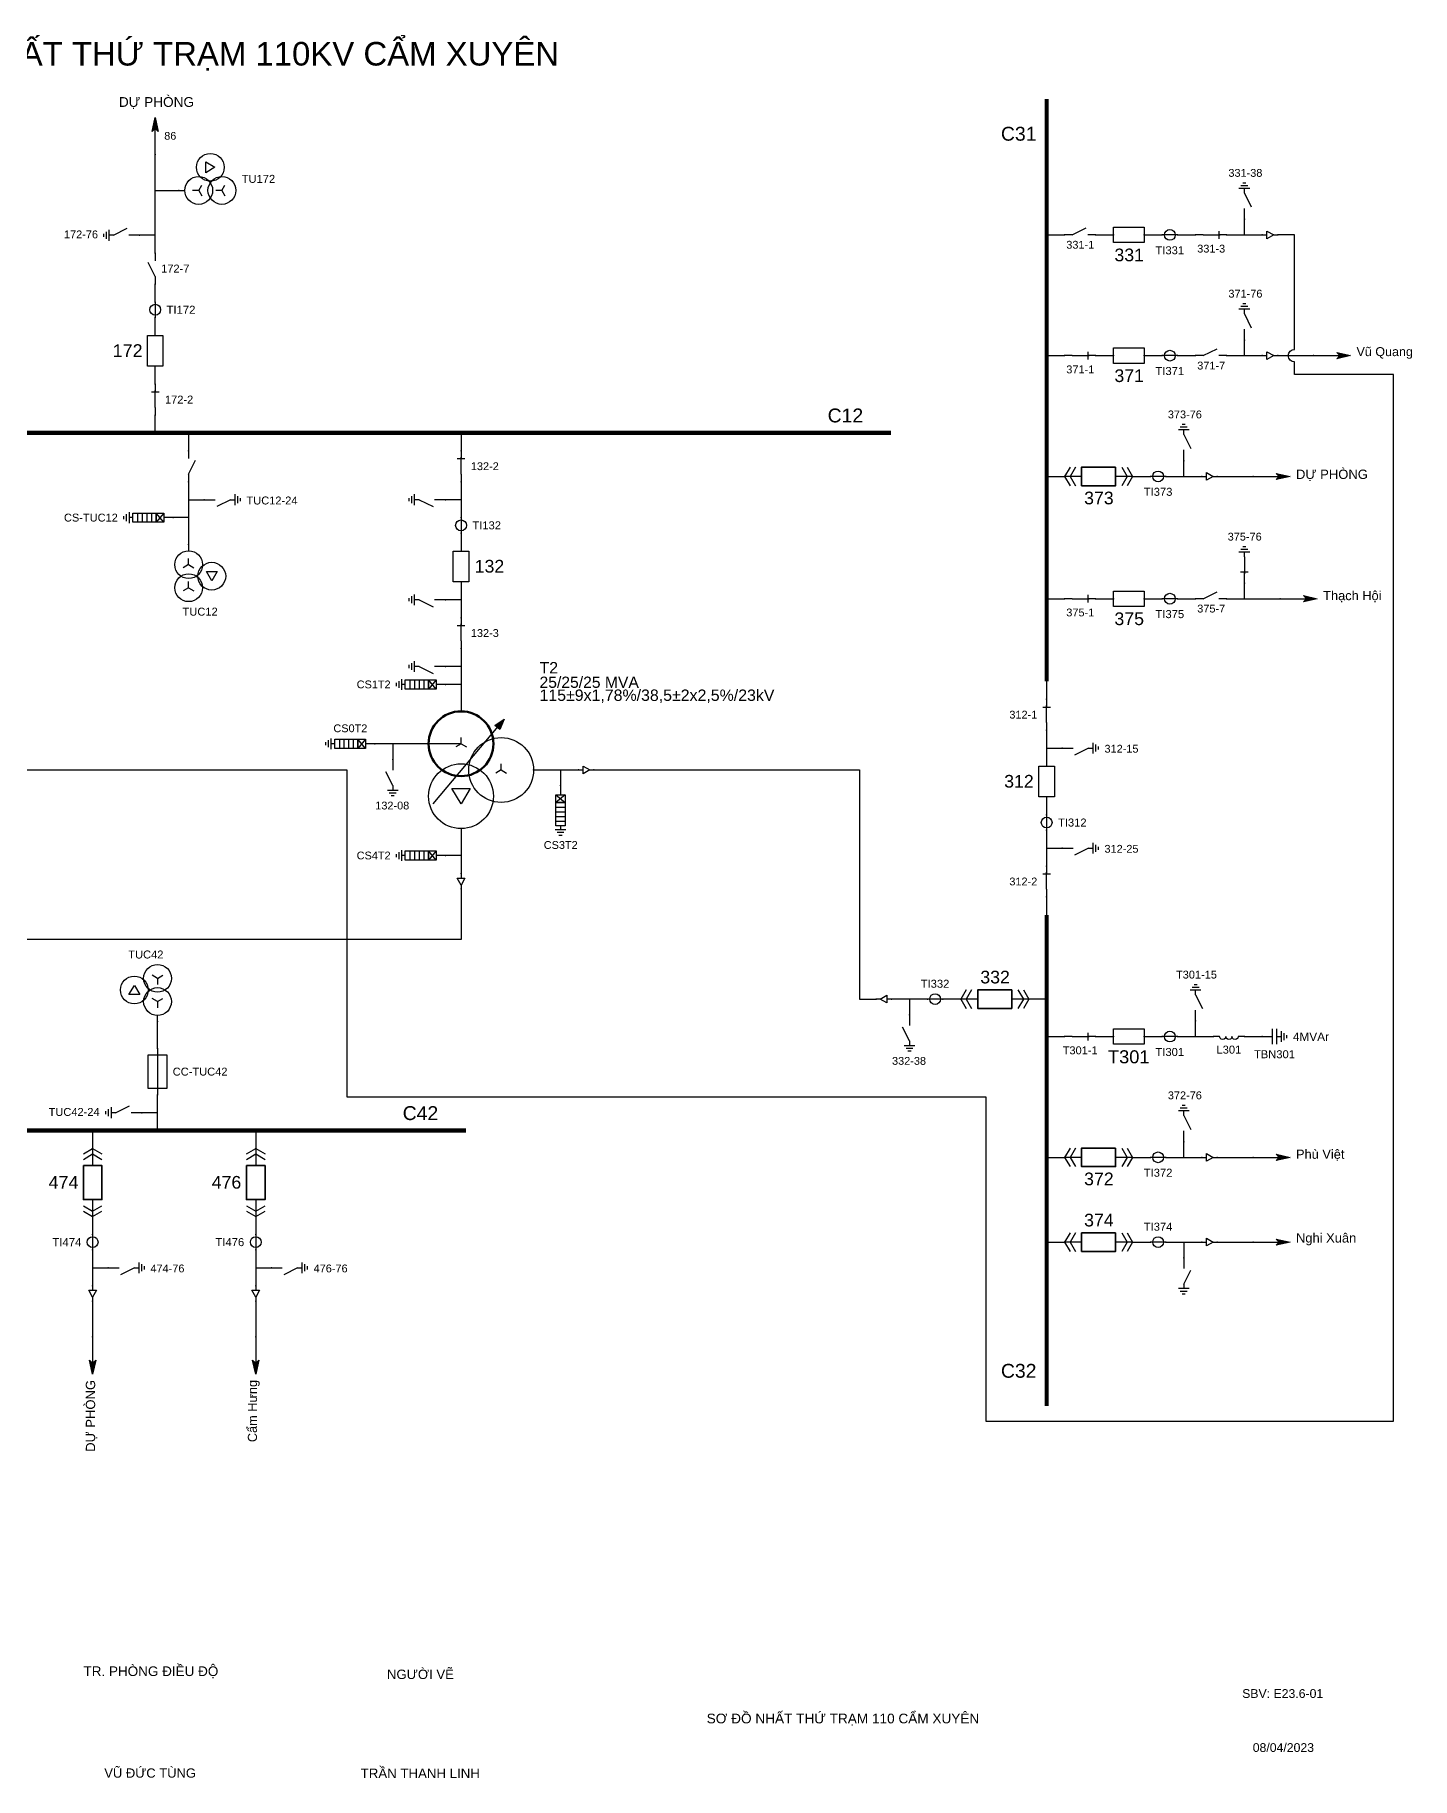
# Model space of a CAD drawing. Header units: millimetres. Extents: x -377 to 411, y 8 to 290.
# Drawn here: x 188 to 411, y 7.7 to 290.1 of the extents above; entities that cross this region are included whole.
import ezdxf

# ---------------------------------------------------------------- set-up
doc = ezdxf.new("R2010")
doc.units = ezdxf.units.MM
for name, color, linetype, lineweight in [('BUSBAR_110KV', 1, 'Continuous', 50), ('BUSBAR_22KV', 5, 'Continuous', 50), ('BUSBAR_35KV', 30, 'Continuous', 50), ('HV_110KV', 1, 'Continuous', 25), ('MV_22KV', 5, 'Continuous', 25), ('MV_35KV', 30, 'Continuous', 25)]:
    doc.layers.add(name, color=color, linetype=linetype, lineweight=lineweight)
doc.layers.add('SYM_PORTS', color=8, linetype='Continuous', plot=False)
doc.layers.add('TEXT', color=7, linetype='Continuous')
doc.styles.add('SLD_TEXT', font='arial.ttf')

# ---------------------------------------------------------------- blocks, each defined once
blk = doc.blocks.new('SYM_DISCONNECTOR_CLOSED')
at = {"lineweight": 25}
for points in [[(-0.625, 1.25), (0.625, 1.25)], [(0, 2.5), (0, 1.25)], [(0, -1.25), (0, 1.5)], [(0, -1.25), (0, -2.5)]]:
    blk.add_lwpolyline(points, dxfattribs=at)
at = {"layer": 'SYM_PORTS'}
for p in [(0, 2.5), (0, -2.5)]:
    blk.add_point(p, dxfattribs=at)
blk.add_attdef('DEVICE_CODE', (1.625, -0.5), '', height=2)
blk = doc.blocks.new('SYM_CIRCUIT_BREAKER')
at = {"lineweight": 25}
blk.add_lwpolyline([(-1.25, 2.5), (1.25, 2.5), (1.25, -2.5), (-1.25, -2.5)], close=True, dxfattribs=at)
at = {"layer": 'SYM_PORTS'}
for p in [(0, 2.5), (0, -2.5)]:
    blk.add_point(p, dxfattribs=at)
blk.add_attdef('DEVICE_CODE', (2.25, -0.5), '', height=2)
at = {"flags": 1}
blk.add_attdef('RATING', (2.25, -3.5), '', height=2, dxfattribs=at)
blk = doc.blocks.new('SYM_CURRENT_TRANSFORMER')
at = {"lineweight": 25}
blk.add_lwpolyline([(0, 1.25), (0, -1.25)], dxfattribs=at)
blk.add_circle((0, 0), 0.875, dxfattribs=at)
at = {"layer": 'SYM_PORTS'}
for p in [(0, 1.25), (0, -1.25)]:
    blk.add_point(p, dxfattribs=at)
blk.add_attdef('DEVICE_CODE', (1.875, -1.75), '', height=2)
at = {"flags": 1}
blk.add_attdef('RATIO', (1.875, -4.75), '', height=2, dxfattribs=at)
blk = doc.blocks.new('SYM_DISCONNECTOR_OPEN')
at = {"lineweight": 25}
for points in [[(0, -1.25), (-1.125, 1)], [(0, 2.5), (0, 1.25)], [(0, -1.25), (0, -2.5)]]:
    blk.add_lwpolyline(points, dxfattribs=at)
at = {"layer": 'SYM_PORTS'}
for p in [(0, 2.5), (0, -2.5)]:
    blk.add_point(p, dxfattribs=at)
blk.add_attdef('DEVICE_CODE', (1, -0.5), '', height=2)
blk = doc.blocks.new('SYM_EARTHING_SWITCH_OPEN')
at = {"lineweight": 25}
for points in [[(0, 3), (0, 1.25)], [(0, -1.25), (-1.125, 1)], [(-0.875, -2), (0.875, -2)], [(-0.5625, -2.4375), (0.5625, -2.4375)], [(0, -1.25), (0, -2)], [(-0.25, -2.875), (0.25, -2.875)]]:
    blk.add_lwpolyline(points, dxfattribs=at)
at = {"layer": 'SYM_PORTS'}
blk.add_point((0, 3), dxfattribs=at)
blk.add_attdef('DEVICE_CODE', (1.875, 0), '', height=2)
blk = doc.blocks.new('SYM_VOLTAGE_TRANSFORMER')
at = {"lineweight": 25}
for points in [[(0, 4.625), (0, 3.625)], [(0, 1.375), (-0.8625, 0.875)], [(0, 1.375), (0, 2.375)], [(0, 1.375), (0.8625, 0.875)], [(0, -2.375), (-0.8625, -2.875)], [(0, -2.375), (0, -1.375)], [(0, -2.375), (0.8625, -2.875)]]:
    blk.add_lwpolyline(points, dxfattribs=at)
blk.add_lwpolyline([(2.875, 0.25), (4.625, 0.25), (3.75, -1.25)], close=True, dxfattribs=at)
for centre in [(0, 1.375), (3.75, -0.5), (0, -2.375)]:
    blk.add_circle(centre, 2.25, dxfattribs=at)
at = {"layer": 'SYM_PORTS'}
blk.add_point((0, 4.625), dxfattribs=at)
blk.add_attdef('DEVICE_CODE', (7, 1.625), '', height=2)
at = {"flags": 1}
blk.add_attdef('RATIO', (7, -1.375), '', height=2, dxfattribs=at)
blk = doc.blocks.new('SYM_LINE_FEEDER_ARROW')
blk.add_hatch(color=7).paths.add_polyline_path([(0, -3), (-0.5, -0.75), (0, -1.25), (0.5, -0.75)])
at = {"lineweight": 25}
blk.add_lwpolyline([(0, 3), (0, -1.25)], dxfattribs=at)
blk.add_lwpolyline([(0, -3), (-0.5, -0.75), (0, -1.25), (0.5, -0.75)], close=True, dxfattribs=at)
at = {"layer": 'SYM_PORTS'}
blk.add_point((0, 3), dxfattribs=at)
blk.add_attdef('LINE_NAME', (1.5, 0), '', height=2)
blk = doc.blocks.new('SYM_SURGE_ARRESTER')
at = {"lineweight": 25}
for points in [[(0, 4), (0, 2.5)], [(-0.75, 2.5), (0.75, 1.25)], [(0.75, 2.5), (-0.75, 1.25)], [(-0.75, 0.5), (0.75, 0.5)], [(-0.75, -0.25), (0.75, -0.25)], [(-0.75, -1), (0.75, -1)], [(-0.75, -1.75), (0.75, -1.75)], [(0, -2.5), (0, -3.125)], [(-0.875, -3.125), (0.875, -3.125)], [(-0.5625, -3.5625), (0.5625, -3.5625)], [(-0.25, -4), (0.25, -4)]]:
    blk.add_lwpolyline(points, dxfattribs=at)
for points in [[(-0.75, 2.5), (0.75, 2.5), (0.75, 1.25), (-0.75, 1.25)], [(-0.75, 1.25), (0.75, 1.25), (0.75, -2.5), (-0.75, -2.5)]]:
    blk.add_lwpolyline(points, close=True, dxfattribs=at)
at = {"layer": 'SYM_PORTS'}
blk.add_point((0, 4), dxfattribs=at)
blk.add_attdef('DEVICE_CODE', (1.875, 1), '', height=2)
blk = doc.blocks.new('SYM_TRANSFORMER_3W')
blk.add_hatch(color=7).paths.add_polyline_path([(3.75, 8.25), (3.0125, 6.575), (2.2375, 7.225)])
at = {"lineweight": 25}
for points in [[(-7.75, -5.5), (3.0125, 7.35)], [(-3.25, 4.25), (-8.5, 4.25)], [(-3.25, 4.25), (-4.1125, 3.75)], [(-3.25, 4.25), (-3.25, 5.25)], [(-3.25, 4.25), (-2.3875, 3.75)], [(3.25, 0), (2.3875, -0.5)], [(3.25, 0), (3.25, 1)], [(3.25, 0), (4.1125, -0.5)]]:
    blk.add_lwpolyline(points, dxfattribs=at)
for points in [[(3.75, 8.25), (3.0125, 6.575), (2.2375, 7.225)], [(-4.75, -3), (-1.75, -3), (-3.25, -5.5)]]:
    blk.add_lwpolyline(points, close=True, dxfattribs=at)
at = {"lineweight": 50}
blk.add_circle((-3.25, 4.25), 5.25, dxfattribs=at)
at = {"lineweight": 25}
for centre in [(3.25, 0), (-3.25, -4.25)]:
    blk.add_circle(centre, 5.25, dxfattribs=at)
at = {"layer": 'SYM_PORTS'}
for p in [(-3.25, 9.5), (-8.5, 4.25), (8.5, 0), (-3.25, -9.5)]:
    blk.add_point(p, dxfattribs=at)
blk.add_attdef('DEVICE_CODE', (9.5, 6.5), '', height=2)
at = {"flags": 1}
for tag, p in [('POWER', (9.5, 3.5)), ('VOLTAGE_RATIO', (9.5, 0.5))]:
    blk.add_attdef(tag, p, '', height=2, dxfattribs=at)
blk = doc.blocks.new('SYM_CABLE_TERMINATION')
at = {"lineweight": 25}
blk.add_lwpolyline([(-0.625, 0.5), (0.625, 0.5), (0, -0.625)], close=True, dxfattribs=at)
for points in [[(0, 1.25), (0, 0.5)], [(0, -0.625), (0, -1.25)]]:
    blk.add_lwpolyline(points, dxfattribs=at)
at = {"layer": 'SYM_PORTS'}
for p in [(0, 1.25), (0, -1.25)]:
    blk.add_point(p, dxfattribs=at)
blk = doc.blocks.new('SYM_DRAWOUT_BREAKER')
at = {"lineweight": 25}
for points in [[(-1.5, 4.625), (0, 5.5), (1.5, 4.625)], [(-1.5, 3.75), (0, 4.625), (1.5, 3.75)], [(0, 5.5), (0, 2.75)], [(0, -2.75), (0, -5.5)], [(-1.5, -3.75), (0, -4.625), (1.5, -3.75)], [(-1.5, -4.625), (0, -5.5), (1.5, -4.625)]]:
    blk.add_lwpolyline(points, dxfattribs=at)
at = {"lineweight": 35}
blk.add_lwpolyline([(-1.5, 2.75), (1.5, 2.75), (1.5, -2.75), (-1.5, -2.75)], close=True, dxfattribs=at)
at = {"layer": 'SYM_PORTS'}
for p in [(0, 5.5), (0, -5.5)]:
    blk.add_point(p, dxfattribs=at)
blk.add_attdef('DEVICE_CODE', (2.5, 2.5), '', height=2)
at = {"flags": 1}
blk.add_attdef('RATING', (2.5, -0.5), '', height=2, dxfattribs=at)
blk = doc.blocks.new('SYM_EARTHING_SWITCH_CLOSED')
at = {"lineweight": 25}
for points in [[(0, 3), (0, 1.25)], [(-0.625, 1.25), (0.625, 1.25)], [(0, -1.25), (0, 1.5)], [(-0.875, -2), (0.875, -2)], [(-0.5625, -2.4375), (0.5625, -2.4375)], [(0, -1.25), (0, -2)], [(-0.25, -2.875), (0.25, -2.875)]]:
    blk.add_lwpolyline(points, dxfattribs=at)
at = {"layer": 'SYM_PORTS'}
blk.add_point((0, 3), dxfattribs=at)
blk.add_attdef('DEVICE_CODE', (1.875, 0), '', height=2)
blk = doc.blocks.new('SYM_SHUNT_REACTOR')
at = {"lineweight": 25}
for points in [[(0, 2.5), (0, 1.5)], [(0, 1.5), (0.25, 1.4325), (0.4325, 1.25), (0.5, 1), (0.4325, 0.75), (0.25, 0.5675), (0, 0.5), (0.25, 0.4325), (0.4325, 0.25), (0.5, 0), (0.4325, -0.25), (0.25, -0.4325), (0, -0.5), (0.25, -0.5675), (0.4325, -0.75), (0.5, -1), (0.4325, -1.25), (0.25, -1.4325), (0, -1.5)], [(0, -1.5), (0, -2.5)]]:
    blk.add_lwpolyline(points, dxfattribs=at)
at = {"layer": 'SYM_PORTS'}
for p in [(0, 2.5), (0, -2.5)]:
    blk.add_point(p, dxfattribs=at)
blk.add_attdef('DEVICE_CODE', (1.5, -0.5), '', height=2)
at = {"flags": 1}
blk.add_attdef('RATING', (1.5, -3.5), '', height=2, dxfattribs=at)
blk = doc.blocks.new('SYM_SHUNT_CAPACITOR')
at = {"lineweight": 25}
for points in [[(-1.25, 0.375), (1.25, 0.375)], [(0, 2), (0, 0.375)], [(-1.25, -0.375), (1.25, -0.375)], [(-0.875, -1.125), (0.875, -1.125)], [(-0.5625, -1.5625), (0.5625, -1.5625)], [(-0.25, -2), (0.25, -2)], [(0, -0.375), (0, -1.125)]]:
    blk.add_lwpolyline(points, dxfattribs=at)
at = {"layer": 'SYM_PORTS'}
blk.add_point((0, 2), dxfattribs=at)
blk.add_attdef('DEVICE_CODE', (2.25, -1), '', height=2)
at = {"flags": 1}
blk.add_attdef('RATING', (2.25, -4), '', height=2, dxfattribs=at)
blk = doc.blocks.new('SYM_FUSE_DISCONNECTOR')
at = {"lineweight": 25}
blk.add_lwpolyline([(0, 3.75), (0, -3.75)], dxfattribs=at)
blk.add_lwpolyline([(-1.5, 2.75), (1.5, 2.75), (1.5, -2.75), (-1.5, -2.75)], close=True, dxfattribs=at)
at = {"layer": 'SYM_PORTS'}
for p in [(0, 3.75), (0, -3.75)]:
    blk.add_point(p, dxfattribs=at)
blk.add_attdef('DEVICE_CODE', (2.5, 0.75), '', height=2)
at = {"flags": 1}
blk.add_attdef('RATING', (2.5, -2.25), '', height=2, dxfattribs=at)

msp = doc.modelspace()

# ---------------------------------------------------------------- linework, layer by layer
at = {"layer": 'BUSBAR_110KV', "const_width": 0.689}
msp.add_lwpolyline([(183.65, 225.6), (326.64, 225.6)], dxfattribs=at)
at = {"layer": 'BUSBAR_22KV', "const_width": 0.689}
msp.add_lwpolyline([(154.74, 112.6), (257.82, 112.6)], dxfattribs=at)
at = {"layer": 'BUSBAR_35KV', "const_width": 0.689}
for points in [[(351.84, 279.7), (351.84, 185.36)], [(351.84, 147.54), (351.84, 67.99)]]:
    msp.add_lwpolyline(points, dxfattribs=at)
at = {"layer": 'HV_110KV'}
for points in [[(207.46, 264.88), (207.46, 270.68)], [(207.46, 257.62), (207.46, 264.88)], [(207.46, 264.88), (211.26, 264.88)], [(207.46, 257.62), (204.93, 257.62)], [(207.46, 254.71), (207.46, 257.62)], [(207.46, 246.81), (207.46, 249.71)], [(207.46, 241.4), (207.46, 244.31)], [(207.46, 233.5), (207.46, 236.4)], [(207.46, 225.6), (207.46, 228.5)], [(212.87, 225.6), (212.87, 222.69)], [(256.99, 225.6), (256.99, 222.69)], [(212.87, 217.69), (212.87, 214.79)], [(256.99, 217.69), (256.99, 214.79)], [(212.87, 214.79), (215.41, 214.79)], [(212.87, 214.79), (212.87, 211.88)], [(256.99, 214.79), (254.46, 214.79)], [(256.99, 214.79), (256.99, 211.88)], [(212.87, 211.88), (210.34, 211.88)], [(212.87, 211.88), (212.87, 207.53)], [(256.99, 209.38), (256.99, 206.48)], [(256.99, 201.48), (256.99, 198.58)], [(256.99, 198.58), (254.46, 198.58)], [(256.99, 198.58), (256.99, 195.67)], [(256.99, 190.67), (256.99, 187.77)], [(256.99, 187.77), (254.46, 187.77)], [(256.99, 187.77), (256.99, 184.86)], [(256.99, 184.86), (254.46, 184.86)], [(256.99, 184.86), (256.99, 180.51)], [(245.93, 175.26), (243.03, 175.26)], [(251.74, 175.26), (245.93, 175.26)], [(245.93, 175.26), (245.93, 172.73)]]:
    msp.add_lwpolyline(points, dxfattribs=at)
at = {"layer": 'MV_22KV'}
for points in [[(256.99, 161.51), (256.99, 157.15)], [(256.99, 157.15), (254.46, 157.15)], [(256.99, 157.15), (256.99, 154.25)], [(256.99, 151.75), (256.99, 149.05), (256.99, 143.55), (170.9, 143.55), (170.9, 142.91), (170.9, 140.21)], [(207.83, 125.9), (207.83, 130.26)], [(207.83, 115.5), (207.83, 118.4)], [(207.83, 115.5), (205.3, 115.5)], [(207.83, 112.6), (207.83, 115.5)], [(197.32, 112.6), (197.32, 109.69)], [(223.74, 112.6), (223.74, 109.69)], [(197.32, 98.69), (197.32, 95.79)], [(223.74, 98.69), (223.74, 95.79)], [(197.32, 93.29), (197.32, 90.38)], [(223.74, 93.29), (223.74, 90.38)], [(197.32, 90.38), (199.85, 90.38)], [(197.32, 90.38), (197.32, 87.48)], [(223.74, 90.38), (226.27, 90.38)], [(223.74, 90.38), (223.74, 87.48)], [(197.32, 84.98), (197.32, 79.17)], [(223.74, 84.98), (223.74, 79.17)]]:
    msp.add_lwpolyline(points, dxfattribs=at)
at = {"layer": 'MV_35KV'}
for points in [[(383.86, 257.68), (383.86, 260.21)], [(351.84, 257.68), (354.75, 257.68)], [(359.75, 257.68), (362.65, 257.68)], [(367.65, 257.68), (370.55, 257.68)], [(373.05, 257.68), (375.96, 257.68)], [(380.96, 257.68), (383.86, 257.68)], [(383.86, 257.68), (386.77, 257.68)], [(383.86, 238.12), (383.86, 240.65)], [(351.84, 238.12), (354.75, 238.12)], [(359.75, 238.12), (362.65, 238.12)], [(367.65, 238.12), (370.55, 238.12)], [(373.05, 238.12), (375.96, 238.12)], [(380.96, 238.12), (383.86, 238.12)], [(383.86, 238.12), (386.77, 238.12)], [(389.27, 238.12), (395.07, 238.12)], [(374.05, 218.56), (374.05, 221.09)], [(351.84, 218.56), (354.75, 218.56)], [(365.75, 218.56), (368.65, 218.56)], [(371.15, 218.56), (374.05, 218.56)], [(374.05, 218.56), (376.96, 218.56)], [(379.46, 218.56), (385.27, 218.56)], [(383.86, 198.75), (383.86, 201.28)], [(351.84, 198.75), (354.75, 198.75)], [(359.75, 198.75), (362.65, 198.75)], [(367.65, 198.75), (370.55, 198.75)], [(373.05, 198.75), (375.96, 198.75)], [(380.96, 198.75), (383.86, 198.75)], [(383.86, 198.75), (389.67, 198.75)], [(351.84, 185.36), (351.84, 182.46)], [(351.84, 177.46), (351.84, 174.56)], [(351.84, 174.56), (354.37, 174.56)], [(351.84, 174.56), (351.84, 171.65)], [(268.74, 171.01), (273.1, 171.01)], [(273.1, 171.01), (273.1, 168.48)], [(273.1, 171.01), (276, 171.01)], [(278.5, 171.01), (281.2, 171.01), (321.53, 171.01), (321.53, 133.9), (324.23, 133.9)], [(351.84, 166.65), (351.84, 163.75)], [(351.84, 161.25), (351.84, 158.34)], [(351.84, 158.34), (354.37, 158.34)], [(351.84, 158.34), (351.84, 155.44)], [(351.84, 150.44), (351.84, 147.54)], [(329.63, 133.9), (326.73, 133.9)], [(332.53, 133.9), (329.63, 133.9)], [(329.63, 133.9), (329.63, 131.37)], [(337.94, 133.9), (335.03, 133.9)], [(351.84, 133.9), (348.94, 133.9)], [(375.96, 127.83), (375.96, 130.36)], [(351.84, 127.83), (354.75, 127.83)], [(359.75, 127.83), (362.65, 127.83)], [(367.65, 127.83), (370.55, 127.83)], [(373.05, 127.83), (375.96, 127.83)], [(375.96, 127.83), (378.86, 127.83)], [(383.86, 127.83), (386.77, 127.83)], [(374.05, 108.27), (374.05, 110.8)], [(351.84, 108.27), (354.75, 108.27)], [(365.75, 108.27), (368.65, 108.27)], [(371.15, 108.27), (374.05, 108.27)], [(374.05, 108.27), (376.96, 108.27)], [(379.46, 108.27), (385.27, 108.27)], [(351.84, 94.54), (354.75, 94.54)], [(365.75, 94.54), (368.65, 94.54)], [(371.15, 94.54), (374.05, 94.54)], [(374.05, 94.54), (374.05, 92)], [(374.05, 94.54), (376.96, 94.54)], [(379.46, 94.54), (385.27, 94.54)]]:
    msp.add_lwpolyline(points, dxfattribs=at)
msp.add_lwpolyline([(121.26, 171.01), (123.96, 171.01), (238.5, 171.01), (238.5, 118.05), (342, 118.05), (342, 65.55), (408, 65.55), (408, 235.05), (391.97, 235.05), (391.97, 237.12, -1), (391.97, 239.12), (391.97, 257.68), (389.27, 257.68)], format="xyb", dxfattribs=at)

# ---------------------------------------------------------------- block references
at = {"layer": 'HV_110KV', "rotation": 180}
msp.add_blockref('SYM_LINE_FEEDER_ARROW', (207.46, 273.68), dxfattribs=at)
at = {"layer": 'HV_110KV'}
ref = msp.add_blockref('SYM_VOLTAGE_TRANSFORMER', (215.88, 264.88), dxfattribs=dict(at, rotation=90))
ref.add_attrib('DEVICE_CODE', 'TU172', (221.47, 266.11), dxfattribs={"layer": 'TEXT', "height": 1.291, "style": 'SLD_TEXT'})
ref = msp.add_blockref('SYM_EARTHING_SWITCH_OPEN', (201.93, 257.62), dxfattribs=dict(at, rotation=270))
ref.add_attrib('DEVICE_CODE', '172-76', (192.68, 257.13), dxfattribs={"layer": 'TEXT', "height": 1.267, "style": 'SLD_TEXT'})
ref = msp.add_blockref('SYM_DISCONNECTOR_OPEN', (207.46, 252.21), dxfattribs=at)
ref.add_attrib('DEVICE_CODE', '172-7', (208.42, 251.59), dxfattribs={"layer": 'TEXT', "height": 1.28, "style": 'SLD_TEXT'})
ref = msp.add_blockref('SYM_CURRENT_TRANSFORMER', (207.46, 245.56), dxfattribs=at)
ref.add_attrib('DEVICE_CODE', 'TI172', (209.29, 244.9), dxfattribs={"layer": 'TEXT', "height": 1.309, "style": 'SLD_TEXT'})
ref = msp.add_blockref('SYM_CIRCUIT_BREAKER', (207.46, 238.9), dxfattribs=at)
ref.add_attrib('DEVICE_CODE', '172', (200.58, 237.9), dxfattribs={"layer": 'TEXT', "height": 2.071, "style": 'SLD_TEXT'})
ref = msp.add_blockref('SYM_DISCONNECTOR_CLOSED', (207.46, 231), dxfattribs=at)
ref.add_attrib('DEVICE_CODE', '172-2', (209.04, 230.37), dxfattribs={"layer": 'TEXT', "height": 1.28, "style": 'SLD_TEXT'})
ref = msp.add_blockref('SYM_DISCONNECTOR_OPEN', (212.87, 220.19), dxfattribs=dict(at, xscale=-1))
ref.add_attrib('DEVICE_CODE', 'TUC12-2', (204.59, 219.55), dxfattribs={"layer": 'TEXT', "extrusion": (0, 0, -1), "height": 1.286, "style": 'SLD_TEXT'})
ref = msp.add_blockref('SYM_DISCONNECTOR_CLOSED', (256.99, 220.19), dxfattribs=at)
ref.add_attrib('DEVICE_CODE', '132-2', (258.58, 219.58), dxfattribs={"layer": 'TEXT', "height": 1.266, "style": 'SLD_TEXT'})
ref = msp.add_blockref('SYM_EARTHING_SWITCH_OPEN', (251.46, 214.79), dxfattribs=dict(at, xscale=-1, rotation=270))
ref.add_attrib('DEVICE_CODE', '132-25', (242.21, 214.05), dxfattribs={"layer": 'TEXT', "extrusion": (0, 0, -1), "height": 1.265, "style": 'SLD_TEXT'})
ref = msp.add_blockref('SYM_EARTHING_SWITCH_OPEN', (218.41, 214.79), dxfattribs=dict(at, rotation=90))
ref.add_attrib('DEVICE_CODE', 'TUC12-24', (222.24, 214.02), dxfattribs={"layer": 'TEXT', "height": 1.282, "style": 'SLD_TEXT'})
ref = msp.add_blockref('SYM_SURGE_ARRESTER', (206.34, 211.88), dxfattribs=dict(at, rotation=270))
ref.add_attrib('DEVICE_CODE', 'CS-TUC12', (192.68, 211.25), dxfattribs={"layer": 'TEXT', "height": 1.277, "style": 'SLD_TEXT'})
ref = msp.add_blockref('SYM_CURRENT_TRANSFORMER', (256.99, 210.63), dxfattribs=at)
ref.add_attrib('DEVICE_CODE', 'TI132', (258.83, 209.99), dxfattribs={"layer": 'TEXT', "height": 1.296, "style": 'SLD_TEXT'})
ref = msp.add_blockref('SYM_VOLTAGE_TRANSFORMER', (212.87, 202.9), dxfattribs=at)
ref.add_attrib('DEVICE_CODE', 'TUC12', (211.88, 196.01), dxfattribs={"layer": 'TEXT', "height": 1.288, "style": 'SLD_TEXT'})
ref = msp.add_blockref('SYM_CIRCUIT_BREAKER', (256.99, 203.98), dxfattribs=at)
ref.add_attrib('DEVICE_CODE', '132', (259.2, 202.99), dxfattribs={"layer": 'TEXT', "height": 2.053, "style": 'SLD_TEXT'})
ref = msp.add_blockref('SYM_EARTHING_SWITCH_OPEN', (251.46, 198.58), dxfattribs=dict(at, xscale=-1, rotation=270))
ref.add_attrib('DEVICE_CODE', '132-35', (242.21, 197.84), dxfattribs={"layer": 'TEXT', "extrusion": (0, 0, -1), "height": 1.265, "style": 'SLD_TEXT'})
ref = msp.add_blockref('SYM_DISCONNECTOR_CLOSED', (256.99, 193.17), dxfattribs=at)
ref.add_attrib('DEVICE_CODE', '132-3', (258.58, 192.56), dxfattribs={"layer": 'TEXT', "height": 1.266, "style": 'SLD_TEXT'})
ref = msp.add_blockref('SYM_EARTHING_SWITCH_OPEN', (251.46, 187.77), dxfattribs=dict(at, xscale=-1, rotation=270))
ref.add_attrib('DEVICE_CODE', '132-38', (242.21, 187.03), dxfattribs={"layer": 'TEXT', "extrusion": (0, 0, -1), "height": 1.265, "style": 'SLD_TEXT'})
ref = msp.add_blockref('SYM_TRANSFORMER_3W', (260.24, 171.01), dxfattribs=at)
ref.add_attrib('DEVICE_CODE', 'T2', (269.7, 186.65), dxfattribs={"layer": 'TEXT', "height": 1.843, "style": 'SLD_TEXT'})
ref = msp.add_blockref('SYM_SURGE_ARRESTER', (250.46, 184.86), dxfattribs=dict(at, rotation=270))
ref.add_attrib('DEVICE_CODE', 'CS1T2', (240.09, 184.24), dxfattribs={"layer": 'TEXT', "height": 1.263, "style": 'SLD_TEXT'})
ref = msp.add_blockref('SYM_SURGE_ARRESTER', (239.03, 175.26), dxfattribs=dict(at, rotation=270))
ref.add_attrib('DEVICE_CODE', 'CS0T2', (236.32, 177.13), dxfattribs={"layer": 'TEXT', "height": 1.263, "style": 'SLD_TEXT'})
ref = msp.add_blockref('SYM_EARTHING_SWITCH_OPEN', (245.93, 169.73), dxfattribs=at)
ref.add_attrib('DEVICE_CODE', '132-08', (243.1, 164.62), dxfattribs={"layer": 'TEXT', "height": 1.265, "style": 'SLD_TEXT'})
at = {"layer": 'MV_22KV'}
ref = msp.add_blockref('SYM_SURGE_ARRESTER', (250.46, 157.15), dxfattribs=dict(at, rotation=270))
ref.add_attrib('DEVICE_CODE', 'CS4T2', (240.09, 156.53), dxfattribs={"layer": 'TEXT', "height": 1.263, "style": 'SLD_TEXT'})
for name, p in [('SYM_CABLE_TERMINATION', (256.99, 153)), ('SYM_CABLE_TERMINATION', (197.32, 86.23)), ('SYM_CABLE_TERMINATION', (223.74, 86.23)), ('SYM_LINE_FEEDER_ARROW', (197.32, 76.17)), ('SYM_LINE_FEEDER_ARROW', (223.74, 76.17))]:
    msp.add_blockref(name, p, dxfattribs=at)
ref = msp.add_blockref('SYM_VOLTAGE_TRANSFORMER', (207.83, 134.88), dxfattribs=dict(at, rotation=180))
ref.add_attrib('DEVICE_CODE', 'TUC42', (203.09, 140.48), dxfattribs={"layer": 'TEXT', "height": 1.288, "style": 'SLD_TEXT'})
ref = msp.add_blockref('SYM_FUSE_DISCONNECTOR', (207.83, 122.15), dxfattribs=at)
ref.add_attrib('DEVICE_CODE', 'CC-TUC42', (210.29, 121.51), dxfattribs={"layer": 'TEXT', "height": 1.285, "style": 'SLD_TEXT'})
ref = msp.add_blockref('SYM_EARTHING_SWITCH_OPEN', (202.3, 115.5), dxfattribs=dict(at, rotation=270))
ref.add_attrib('DEVICE_CODE', 'TUC42-24', (190.19, 114.98), dxfattribs={"layer": 'TEXT', "height": 1.282, "style": 'SLD_TEXT'})
ref = msp.add_blockref('SYM_DRAWOUT_BREAKER', (197.32, 104.19), dxfattribs=at)
ref.add_attrib('DEVICE_CODE', '474', (190.19, 103.19), dxfattribs={"layer": 'TEXT', "height": 2.075, "style": 'SLD_TEXT'})
ref = msp.add_blockref('SYM_DRAWOUT_BREAKER', (223.74, 104.19), dxfattribs=at)
ref.add_attrib('DEVICE_CODE', '476', (216.61, 103.2), dxfattribs={"layer": 'TEXT', "height": 2.053, "style": 'SLD_TEXT'})
ref = msp.add_blockref('SYM_CURRENT_TRANSFORMER', (197.32, 94.54), dxfattribs=at)
ref.add_attrib('DEVICE_CODE', 'TI474', (190.81, 93.88), dxfattribs={"layer": 'TEXT', "height": 1.312, "style": 'SLD_TEXT'})
ref = msp.add_blockref('SYM_CURRENT_TRANSFORMER', (223.74, 94.54), dxfattribs=at)
ref.add_attrib('DEVICE_CODE', 'TI476', (217.23, 93.89), dxfattribs={"layer": 'TEXT', "height": 1.299, "style": 'SLD_TEXT'})
ref = msp.add_blockref('SYM_EARTHING_SWITCH_OPEN', (202.85, 90.38), dxfattribs=dict(at, rotation=90))
ref.add_attrib('DEVICE_CODE', '474-76', (206.68, 89.64), dxfattribs={"layer": 'TEXT', "height": 1.267, "style": 'SLD_TEXT'})
ref = msp.add_blockref('SYM_EARTHING_SWITCH_OPEN', (229.27, 90.38), dxfattribs=dict(at, rotation=90))
ref.add_attrib('DEVICE_CODE', '476-76', (233.11, 89.64), dxfattribs={"layer": 'TEXT', "height": 1.267, "style": 'SLD_TEXT'})
at = {"layer": 'MV_35KV'}
ref = msp.add_blockref('SYM_EARTHING_SWITCH_OPEN', (383.86, 263.21), dxfattribs=dict(at, rotation=180))
ref.add_attrib('DEVICE_CODE', '331-38', (381.28, 267.09), dxfattribs={"layer": 'TEXT', "height": 1.265, "style": 'SLD_TEXT'})
ref = msp.add_blockref('SYM_DISCONNECTOR_OPEN', (357.25, 257.68), dxfattribs=dict(at, rotation=270))
ref.add_attrib('DEVICE_CODE', '331-1', (355.02, 255.45), dxfattribs={"layer": 'TEXT', "height": 1.266, "style": 'SLD_TEXT'})
ref = msp.add_blockref('SYM_CIRCUIT_BREAKER', (365.15, 257.68), dxfattribs=dict(at, rotation=270))
ref.add_attrib('DEVICE_CODE', '331', (362.82, 253.41), dxfattribs={"layer": 'TEXT', "height": 2.053, "style": 'SLD_TEXT'})
ref = msp.add_blockref('SYM_CURRENT_TRANSFORMER', (371.8, 257.68), dxfattribs=dict(at, rotation=270))
ref.add_attrib('DEVICE_CODE', 'TI331', (369.47, 254.54), dxfattribs={"layer": 'TEXT', "height": 1.296, "style": 'SLD_TEXT'})
ref = msp.add_blockref('SYM_DISCONNECTOR_CLOSED', (378.46, 257.68), dxfattribs=dict(at, rotation=270))
ref.add_attrib('DEVICE_CODE', '331-3', (376.23, 254.82), dxfattribs={"layer": 'TEXT', "height": 1.266, "style": 'SLD_TEXT'})
for name, p, rotation in [('SYM_CABLE_TERMINATION', (388.02, 257.68), 90), ('SYM_CABLE_TERMINATION', (388.02, 238.12), 90), ('SYM_LINE_FEEDER_ARROW', (398.07, 238.12), 90), ('SYM_CABLE_TERMINATION', (378.21, 218.56), 90), ('SYM_LINE_FEEDER_ARROW', (388.27, 218.56), 90), ('SYM_LINE_FEEDER_ARROW', (392.67, 198.75), 90), ('SYM_CABLE_TERMINATION', (277.25, 171.01), 90), ('SYM_CABLE_TERMINATION', (325.48, 133.9), 270), ('SYM_CABLE_TERMINATION', (378.21, 108.27), 90), ('SYM_LINE_FEEDER_ARROW', (388.27, 108.27), 90), ('SYM_CABLE_TERMINATION', (378.21, 94.54), 90), ('SYM_LINE_FEEDER_ARROW', (388.27, 94.54), 90)]:
    msp.add_blockref(name, p, dxfattribs=dict(at, rotation=rotation))
ref = msp.add_blockref('SYM_EARTHING_SWITCH_OPEN', (383.86, 243.65), dxfattribs=dict(at, rotation=180))
ref.add_attrib('DEVICE_CODE', '371-76', (381.28, 247.53), dxfattribs={"layer": 'TEXT', "height": 1.267, "style": 'SLD_TEXT'})
ref = msp.add_blockref('SYM_DISCONNECTOR_CLOSED', (357.25, 238.12), dxfattribs=dict(at, rotation=270))
ref.add_attrib('DEVICE_CODE', '371-1', (355.02, 235.26), dxfattribs={"layer": 'TEXT', "height": 1.269, "style": 'SLD_TEXT'})
ref = msp.add_blockref('SYM_CIRCUIT_BREAKER', (365.15, 238.12), dxfattribs=dict(at, rotation=270))
ref.add_attrib('DEVICE_CODE', '371', (362.82, 233.85), dxfattribs={"layer": 'TEXT', "height": 2.053, "style": 'SLD_TEXT'})
ref = msp.add_blockref('SYM_CURRENT_TRANSFORMER', (371.8, 238.12), dxfattribs=dict(at, rotation=270))
ref.add_attrib('DEVICE_CODE', 'TI371', (369.47, 234.98), dxfattribs={"layer": 'TEXT', "height": 1.299, "style": 'SLD_TEXT'})
ref = msp.add_blockref('SYM_DISCONNECTOR_OPEN', (378.46, 238.12), dxfattribs=dict(at, rotation=270))
ref.add_attrib('DEVICE_CODE', '371-7', (376.23, 235.88), dxfattribs={"layer": 'TEXT', "height": 1.269, "style": 'SLD_TEXT'})
ref = msp.add_blockref('SYM_EARTHING_SWITCH_OPEN', (374.05, 224.09), dxfattribs=dict(at, rotation=180))
ref.add_attrib('DEVICE_CODE', '373-76', (371.47, 227.97), dxfattribs={"layer": 'TEXT', "height": 1.267, "style": 'SLD_TEXT'})
ref = msp.add_blockref('SYM_DRAWOUT_BREAKER', (360.25, 218.56), dxfattribs=dict(at, rotation=270))
ref.add_attrib('DEVICE_CODE', '373', (357.91, 214.04), dxfattribs={"layer": 'TEXT', "height": 2.053, "style": 'SLD_TEXT'})
ref = msp.add_blockref('SYM_CURRENT_TRANSFORMER', (369.9, 218.56), dxfattribs=dict(at, rotation=270))
ref.add_attrib('DEVICE_CODE', 'TI373', (367.57, 215.42), dxfattribs={"layer": 'TEXT', "height": 1.299, "style": 'SLD_TEXT'})
ref = msp.add_blockref('SYM_EARTHING_SWITCH_CLOSED', (383.86, 204.28), dxfattribs=dict(at, rotation=180))
ref.add_attrib('DEVICE_CODE', '375-76', (381.16, 208.17), dxfattribs={"layer": 'TEXT', "height": 1.267, "style": 'SLD_TEXT'})
ref = msp.add_blockref('SYM_DISCONNECTOR_CLOSED', (357.25, 198.75), dxfattribs=dict(at, rotation=270))
ref.add_attrib('DEVICE_CODE', '375-1', (355.02, 195.89), dxfattribs={"layer": 'TEXT', "height": 1.269, "style": 'SLD_TEXT'})
ref = msp.add_blockref('SYM_CIRCUIT_BREAKER', (365.15, 198.75), dxfattribs=dict(at, rotation=270))
ref.add_attrib('DEVICE_CODE', '375', (362.82, 194.48), dxfattribs={"layer": 'TEXT', "height": 2.053, "style": 'SLD_TEXT'})
ref = msp.add_blockref('SYM_CURRENT_TRANSFORMER', (371.8, 198.75), dxfattribs=dict(at, rotation=270))
ref.add_attrib('DEVICE_CODE', 'TI375', (369.47, 195.61), dxfattribs={"layer": 'TEXT', "height": 1.299, "style": 'SLD_TEXT'})
ref = msp.add_blockref('SYM_DISCONNECTOR_OPEN', (378.46, 198.75), dxfattribs=dict(at, rotation=270))
ref.add_attrib('DEVICE_CODE', '375-7', (376.23, 196.52), dxfattribs={"layer": 'TEXT', "height": 1.269, "style": 'SLD_TEXT'})
ref = msp.add_blockref('SYM_DISCONNECTOR_CLOSED', (351.84, 179.96), dxfattribs=at)
ref.add_attrib('DEVICE_CODE', '312-1', (345.8, 179.34), dxfattribs={"layer": 'TEXT', "height": 1.266, "style": 'SLD_TEXT'})
ref = msp.add_blockref('SYM_EARTHING_SWITCH_OPEN', (357.37, 174.56), dxfattribs=dict(at, rotation=90))
ref.add_attrib('DEVICE_CODE', '312-15', (361.21, 173.82), dxfattribs={"layer": 'TEXT', "height": 1.265, "style": 'SLD_TEXT'})
ref = msp.add_blockref('SYM_CIRCUIT_BREAKER', (351.84, 169.15), dxfattribs=at)
ref.add_attrib('DEVICE_CODE', '312', (344.96, 168.16), dxfattribs={"layer": 'TEXT', "height": 2.053, "style": 'SLD_TEXT'})
ref = msp.add_blockref('SYM_SURGE_ARRESTER', (273.1, 164.48), dxfattribs=at)
ref.add_attrib('DEVICE_CODE', 'CS3T2', (270.39, 158.23), dxfattribs={"layer": 'TEXT', "height": 1.263, "style": 'SLD_TEXT'})
ref = msp.add_blockref('SYM_CURRENT_TRANSFORMER', (351.84, 162.5), dxfattribs=at)
ref.add_attrib('DEVICE_CODE', 'TI312', (353.68, 161.85), dxfattribs={"layer": 'TEXT', "height": 1.296, "style": 'SLD_TEXT'})
ref = msp.add_blockref('SYM_EARTHING_SWITCH_OPEN', (357.37, 158.34), dxfattribs=dict(at, rotation=90))
ref.add_attrib('DEVICE_CODE', '312-25', (361.21, 157.61), dxfattribs={"layer": 'TEXT', "height": 1.265, "style": 'SLD_TEXT'})
ref = msp.add_blockref('SYM_DISCONNECTOR_CLOSED', (351.84, 152.94), dxfattribs=at)
ref.add_attrib('DEVICE_CODE', '312-2', (345.8, 152.32), dxfattribs={"layer": 'TEXT', "height": 1.266, "style": 'SLD_TEXT'})
ref = msp.add_blockref('SYM_DRAWOUT_BREAKER', (343.44, 133.9), dxfattribs=dict(at, rotation=270))
ref.add_attrib('DEVICE_CODE', '332', (341.1, 136.44), dxfattribs={"layer": 'TEXT', "height": 2.053, "style": 'SLD_TEXT'})
ref = msp.add_blockref('SYM_EARTHING_SWITCH_OPEN', (375.96, 133.36), dxfattribs=dict(at, rotation=180))
ref.add_attrib('DEVICE_CODE', 'T301-15', (372.79, 137.23), dxfattribs={"layer": 'TEXT', "height": 1.275, "style": 'SLD_TEXT'})
ref = msp.add_blockref('SYM_CURRENT_TRANSFORMER', (333.78, 133.9), dxfattribs=dict(at, rotation=270))
ref.add_attrib('DEVICE_CODE', 'TI332', (331.45, 135.74), dxfattribs={"layer": 'TEXT', "height": 1.296, "style": 'SLD_TEXT'})
ref = msp.add_blockref('SYM_EARTHING_SWITCH_OPEN', (329.63, 128.37), dxfattribs=at)
ref.add_attrib('DEVICE_CODE', '332-38', (326.8, 123.26), dxfattribs={"layer": 'TEXT', "height": 1.265, "style": 'SLD_TEXT'})
ref = msp.add_blockref('SYM_DISCONNECTOR_CLOSED', (357.25, 127.83), dxfattribs=dict(at, rotation=270))
ref.add_attrib('DEVICE_CODE', 'T301-1', (354.44, 124.96), dxfattribs={"layer": 'TEXT', "height": 1.278, "style": 'SLD_TEXT'})
ref = msp.add_blockref('SYM_CIRCUIT_BREAKER', (365.15, 127.83), dxfattribs=dict(at, rotation=270))
ref.add_attrib('DEVICE_CODE', 'T301', (361.78, 123.5), dxfattribs={"layer": 'TEXT', "height": 2.111, "style": 'SLD_TEXT'})
ref = msp.add_blockref('SYM_CURRENT_TRANSFORMER', (371.8, 127.83), dxfattribs=dict(at, rotation=270))
ref.add_attrib('DEVICE_CODE', 'TI301', (369.47, 124.69), dxfattribs={"layer": 'TEXT', "height": 1.296, "style": 'SLD_TEXT'})
ref = msp.add_blockref('SYM_SHUNT_REACTOR', (381.36, 127.83), dxfattribs=dict(at, rotation=270))
ref.add_attrib('DEVICE_CODE', 'L301', (379.35, 125.07), dxfattribs={"layer": 'TEXT', "height": 1.291, "style": 'SLD_TEXT'})
ref = msp.add_blockref('SYM_SHUNT_CAPACITOR', (388.77, 127.83), dxfattribs=dict(at, rotation=90))
ref.add_attrib('DEVICE_CODE', 'TBN301', (385.42, 124.32), dxfattribs={"layer": 'TEXT', "height": 1.295, "style": 'SLD_TEXT'})
ref = msp.add_blockref('SYM_EARTHING_SWITCH_OPEN', (374.05, 113.8), dxfattribs=dict(at, rotation=180))
ref.add_attrib('DEVICE_CODE', '372-76', (371.47, 117.68), dxfattribs={"layer": 'TEXT', "height": 1.267, "style": 'SLD_TEXT'})
ref = msp.add_blockref('SYM_DRAWOUT_BREAKER', (360.25, 108.27), dxfattribs=dict(at, rotation=270))
ref.add_attrib('DEVICE_CODE', '372', (357.91, 103.75), dxfattribs={"layer": 'TEXT', "height": 2.053, "style": 'SLD_TEXT'})
ref = msp.add_blockref('SYM_CURRENT_TRANSFORMER', (369.9, 108.27), dxfattribs=dict(at, rotation=270))
ref.add_attrib('DEVICE_CODE', 'TI372', (367.57, 105.13), dxfattribs={"layer": 'TEXT', "height": 1.299, "style": 'SLD_TEXT'})
ref = msp.add_blockref('SYM_DRAWOUT_BREAKER', (360.25, 94.54), dxfattribs=dict(at, rotation=270))
ref.add_attrib('DEVICE_CODE', '374', (357.91, 97.08), dxfattribs={"layer": 'TEXT', "height": 2.053, "style": 'SLD_TEXT'})
ref = msp.add_blockref('SYM_CURRENT_TRANSFORMER', (369.9, 94.54), dxfattribs=dict(at, rotation=270))
ref.add_attrib('DEVICE_CODE', 'TI374', (367.57, 96.39), dxfattribs={"layer": 'TEXT', "height": 1.299, "style": 'SLD_TEXT'})
at = {"layer": 'MV_35KV', "xscale": -1}
msp.add_blockref('SYM_EARTHING_SWITCH_OPEN', (374.05, 89), dxfattribs=at)

# ---------------------------------------------------------------- texts
at = {"layer": 'TEXT', "attachment_point": 7, "style": 'SLD_TEXT'}
for s, insert, char_height in [('SƠ ĐỒ NHẤT THỨ TRẠM 110KV CẨM XUYÊN', (158.89, 284.27), 3.8164), ('DỰ PHÒNG', (201.57, 278.07), 1.579), ('86', (208.92, 273.08), 1.257), ('C31', (344.44, 272.91), 2.244), ('Vũ Quang', (402.03, 237.61), 1.452), ('C12', (316.37, 227.28), 2.244), ('DỰ PHÒNG', (392.23, 217.82), 1.51), ('Thạch Hội', (396.63, 198.19), 1.484), ('25/25/25 MVA', (269.7, 184.29), 1.8181), ('115±9x1,78%/38,5±2x2,5%/23kV', (269.7, 181.86), 1.8437), ('4MVAr', (391.73, 127.12), 1.368), ('C42', (247.54, 114.28), 2.244), ('Phù Việt', (392.23, 107.71), 1.485), ('Nghi Xuân', (392.23, 94.02), 1.496), ('C32', (344.44, 72.54), 2.244), ('TR. PHÒNG ĐIỀU ĐỘ', (195.84, 23.91), 1.5636), ('NGƯỜI VẼ', (244.99, 23.75), 1.523), ('SBV: E23.6-01', (383.51, 20.69), 1.4207), ('SƠ ĐỒ NHẤT THỨ TRẠM 110 CẨM XUYÊN', (296.78, 16.24), 1.5764), ('08/04/2023', (385.22, 11.94), 1.42), ('VŨ ĐỨC TÙNG', (199.21, 7.77), 1.5018), ('TRẦN THANH LINH', (240.74, 7.72), 1.5348)]:
    msp.add_mtext(s, dxfattribs=dict(at, insert=insert, char_height=char_height))
at = {"layer": 'TEXT', "attachment_point": 7, "rotation": 90, "style": 'SLD_TEXT'}
for s, insert, char_height in [('DỰ PHÒNG', (198.06, 60.57), 1.51), ('Cẩm Hưng', (224.38, 62.14), 1.474)]:
    msp.add_mtext(s, dxfattribs=dict(at, insert=insert, char_height=char_height))

doc.saveas('drawing.dxf')
